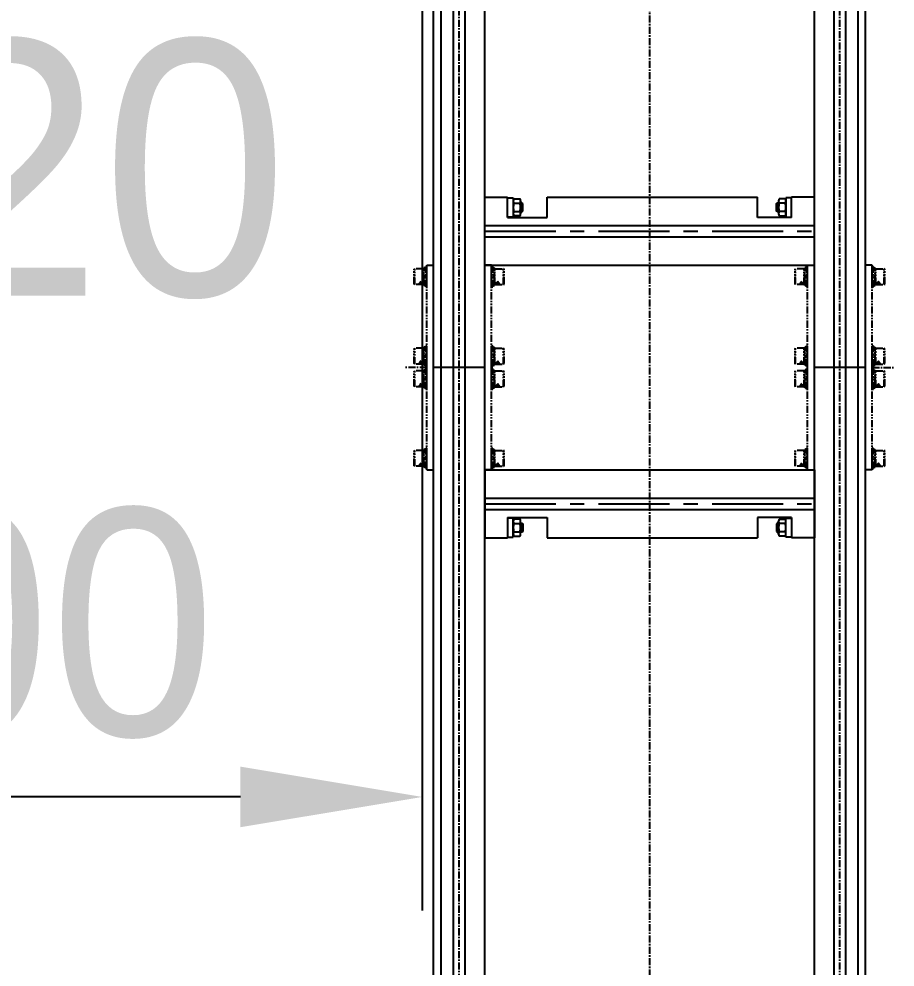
# Model space of a CAD drawing. Header units: inches. Extents: x 0 to 77285, y -118 to 40065.
# Drawn here: x 12608 to 13379, y 20453 to 21287 of the extents above; entities that cross this region are included whole.
import ezdxf

# ---------------------------------------------------------------- set-up
doc = ezdxf.new("R2010")
doc.units = ezdxf.units.IN
doc.header["$LTSCALE"] = 5
doc.header["$MEASUREMENT"] = 0
for name, pattern in [('CENTER', [2, 1.25, -0.25, 0.25, -0.25]), ('CENTERX2', [4, 2.5, -0.5, 0.5, -0.5]), ('PHANTOM', [2.5, 1.25, -0.25, 0.25, -0.25, 0.25, -0.25])]:
    doc.linetypes.add(name, pattern=pattern)
for name, color, linetype in [('11', 1, 'CENTER'), ('66', 6, 'PHANTOM'), ('B', 123, 'Continuous'), ('G', 231, 'Continuous')]:
    doc.layers.add(name, color=color, linetype=linetype)
doc.styles.add('SCI', font='')
doc.styles.get('SCI').set_extended_font_data('Gulim')
doc.dimstyles.new('SCH', dxfattribs={"dimtxt": 2.5, "dimasz": 2, "dimexe": 1.25, "dimexo": 0.625, "dimtad": 1, "dimdec": 8, "dimtxsty": 'SCI', "dimcen": 2.5, "dimclrd": 4, "dimclre": 4, "dimclrt": 7, "dimadec": 8, "dimazin": 2, "dimtfac": 1, "dimtdec": 8, "dimtmove": 0, "dimatfit": 3, "dimfxl": 1, "dimarcsym": 0})

# ---------------------------------------------------------------- blocks, each defined once
blk = doc.blocks.new('A$Cad09f717')
for p, q in [((0, 335), (0, 290)), ((-150, 290), (-150, 270)), ((-90, 290), (-150, 290)), ((-90, 0), (-90, 290)), ((90, 290), (150, 290)), ((90, 0), (90, 290)), ((150, 290), (150, 270)), ((-132, 270), (-150, 270)), ((-132, 270), (-150, 270)), ((-132.5, 270), (-149.5, 270)), ((-149.5, 270), (-149.5, 265)), ((-149.5, 270), (-149.5, 265)), ((-132.5, 265), (-132.5, 270)), ((-132.5, 265), (-132.5, 270)), ((-132, 270), (-132, 240)), ((132, 270), (150, 270)), ((132, 270), (132, 240)), ((132, 270), (150, 270)), ((132.5, 270), (149.5, 270)), ((132.5, 265), (132.5, 270)), ((132.5, 265), (132.5, 270)), ((149.5, 270), (149.5, 265)), ((149.5, 270), (149.5, 265)), ((-149.5, 265), (-132.5, 265)), ((-149.5, 265), (-132.5, 265)), ((-148.51, 264.42), (-148.51, 259.08)), ((-148.51, 264.42), (-148.51, 259.08)), ((-146.63, 265), (-135.37, 265)), ((-146.63, 265), (-135.37, 265)), ((-144.75, 264.42), (-144.75, 259.08)), ((-144.75, 264.42), (-144.75, 259.08)), ((-137.25, 264.42), (-137.25, 259.08)), ((-137.25, 264.42), (-137.25, 259.08)), ((-133.49, 259.08), (-133.49, 264.42)), ((-133.49, 259.08), (-133.49, 264.42)), ((149.5, 265), (132.5, 265)), ((149.5, 265), (132.5, 265)), ((133.49, 259.08), (133.49, 264.42)), ((133.49, 259.08), (133.49, 264.42)), ((146.63, 265), (135.37, 265)), ((146.63, 265), (135.37, 265)), ((137.25, 264.42), (137.25, 259.08)), ((137.25, 264.42), (137.25, 259.08)), ((144.75, 264.42), (144.75, 259.08)), ((144.75, 264.42), (144.75, 259.08)), ((148.51, 264.42), (148.51, 259.08)), ((148.51, 264.42), (148.51, 259.08)), ((-146.63, 258.5), (-135.37, 258.5)), ((-146.63, 258.5), (-135.37, 258.5)), ((-145, 257.28), (-145, 258.5)), ((-145, 257.28), (-145, 258.5)), ((-137, 257.28), (-145, 257.28)), ((-144.32, 256.6), (-145, 257.28)), ((-137, 257.28), (-145, 257.28)), ((-144.32, 256.6), (-145, 257.28)), ((-144.32, 258.5), (-144.32, 256.6)), ((-144.32, 258.5), (-144.32, 256.6)), ((-137.68, 256.6), (-144.32, 256.6)), ((-137.68, 256.6), (-144.32, 256.6)), ((-137.68, 258.5), (-137.68, 256.6)), ((-137.68, 258.5), (-137.68, 256.6)), ((-137, 257.28), (-137.68, 256.6)), ((-137, 257.28), (-137.68, 256.6)), ((-137, 258.5), (-137, 257.28)), ((-137, 258.5), (-137, 257.28)), ((146.63, 258.5), (135.37, 258.5)), ((146.63, 258.5), (135.37, 258.5)), ((137, 258.5), (137, 257.28)), ((137, 258.5), (137, 257.28)), ((137, 257.28), (145, 257.28)), ((137, 257.28), (137.68, 256.6)), ((137, 257.28), (145, 257.28)), ((137, 257.28), (137.68, 256.6)), ((137.68, 258.5), (137.68, 256.6)), ((137.68, 258.5), (137.68, 256.6)), ((137.68, 256.6), (144.32, 256.6)), ((137.68, 256.6), (144.32, 256.6)), ((144.32, 258.5), (144.32, 256.6)), ((144.32, 258.5), (144.32, 256.6)), ((144.32, 256.6), (145, 257.28)), ((144.32, 256.6), (145, 257.28)), ((145, 257.28), (145, 258.5)), ((145, 257.28), (145, 258.5)), ((-132, 240), (-150, 240)), ((-150, 55), (-150, 240)), ((132, 240), (150, 240)), ((150, 55), (150, 240)), ((-132, 55), (-150, 55)), ((-132, 20), (-132, 55)), ((132, 55), (150, 55)), ((132, 20), (132, 55)), ((-144.32, 33.4), (-145, 32.72)), ((-144.32, 33.4), (-145, 32.72)), ((-137.68, 33.4), (-144.32, 33.4)), ((-144.32, 31.5), (-144.32, 33.4)), ((-137.68, 33.4), (-144.32, 33.4)), ((-144.32, 31.5), (-144.32, 33.4)), ((-137, 32.72), (-137.68, 33.4)), ((-137.68, 31.5), (-137.68, 33.4)), ((-137, 32.72), (-137.68, 33.4)), ((-137.68, 31.5), (-137.68, 33.4)), ((137, 32.72), (137.68, 33.4)), ((137, 32.72), (137.68, 33.4)), ((137.68, 33.4), (144.32, 33.4)), ((137.68, 31.5), (137.68, 33.4)), ((137.68, 33.4), (144.32, 33.4)), ((137.68, 31.5), (137.68, 33.4)), ((144.32, 33.4), (145, 32.72)), ((144.32, 31.5), (144.32, 33.4)), ((144.32, 33.4), (145, 32.72)), ((144.32, 31.5), (144.32, 33.4)), ((-148.51, 25.58), (-148.51, 30.92)), ((-148.51, 25.58), (-148.51, 30.92)), ((-146.63, 31.5), (-135.37, 31.5)), ((-146.63, 31.5), (-135.37, 31.5)), ((-137, 32.72), (-145, 32.72)), ((-145, 32.72), (-145, 31.5)), ((-137, 32.72), (-145, 32.72)), ((-145, 32.72), (-145, 31.5)), ((-144.75, 25.58), (-144.75, 30.92)), ((-144.75, 25.58), (-144.75, 30.92)), ((-137.25, 25.58), (-137.25, 30.92)), ((-137.25, 25.58), (-137.25, 30.92)), ((-137, 31.5), (-137, 32.72)), ((-137, 31.5), (-137, 32.72)), ((-133.49, 30.92), (-133.49, 25.58)), ((-133.49, 30.92), (-133.49, 25.58)), ((133.49, 30.92), (133.49, 25.58)), ((133.49, 30.92), (133.49, 25.58)), ((146.63, 31.5), (135.37, 31.5)), ((146.63, 31.5), (135.37, 31.5)), ((137, 32.72), (145, 32.72)), ((137, 31.5), (137, 32.72)), ((137, 32.72), (145, 32.72)), ((137, 31.5), (137, 32.72)), ((137.25, 25.58), (137.25, 30.92)), ((137.25, 25.58), (137.25, 30.92)), ((144.75, 25.58), (144.75, 30.92)), ((144.75, 25.58), (144.75, 30.92)), ((145, 32.72), (145, 31.5)), ((145, 32.72), (145, 31.5)), ((148.51, 25.58), (148.51, 30.92)), ((148.51, 25.58), (148.51, 30.92)), ((-150, 0), (-150, 20)), ((-132, 20), (-150, 20)), ((-132, 20), (-150, 20)), ((-149.5, 25), (-132.5, 25)), ((-149.5, 20), (-149.5, 25)), ((-149.5, 25), (-132.5, 25)), ((-149.5, 20), (-149.5, 25)), ((-132.5, 20), (-149.5, 20)), ((-146.63, 25), (-135.37, 25)), ((-146.63, 25), (-135.37, 25)), ((-132.5, 25), (-132.5, 20)), ((-132.5, 25), (-132.5, 20)), ((132, 20), (150, 20)), ((132, 20), (150, 20)), ((149.5, 25), (132.5, 25)), ((132.5, 25), (132.5, 20)), ((149.5, 25), (132.5, 25)), ((132.5, 25), (132.5, 20)), ((132.5, 20), (149.5, 20)), ((146.63, 25), (135.37, 25)), ((146.63, 25), (135.37, 25)), ((149.5, 20), (149.5, 25)), ((149.5, 20), (149.5, 25)), ((150, 0), (150, 20)), ((-90, 0), (-150, 0)), ((0, 0), (0, -45)), ((90, 0), (150, 0))]:
    blk.add_line(p, q)
at = {"color": 252}
for p, q in [((-125, 0), (-125, 290)), ((-115, 0), (-115, 290)), ((115, 0), (115, 290)), ((125, 0), (125, 290))]:
    blk.add_line(p, q, dxfattribs=at)
for centre, radius, start, end in [((-146.63, 261.68), 3.32, 55.61575, 124.38425), ((-146.63, 261.68), 3.32, 55.61575, 124.38425), ((-146.63, 261.82), 3.32, 235.61575, 304.38425), ((-146.63, 261.82), 3.32, 235.61575, 304.38425), ((-141, 252.58), 12.42, 72.41205, 107.58795), ((-141, 252.58), 12.42, 72.41205, 107.58795), ((-141, 270.92), 12.42, 252.41205, 287.58795), ((-141, 270.92), 12.42, 252.41205, 287.58795), ((-135.37, 261.68), 3.32, 55.61575, 124.38425), ((-135.37, 261.68), 3.32, 55.61575, 124.38425), ((-135.37, 261.82), 3.32, 235.61575, 304.38425), ((-135.37, 261.82), 3.32, 235.61575, 304.38425), ((135.37, 261.68), 3.32, 55.61575, 124.38425), ((135.37, 261.68), 3.32, 55.61575, 124.38425), ((135.37, 261.82), 3.32, 235.61575, 304.38425), ((135.37, 261.82), 3.32, 235.61575, 304.38425), ((141, 252.58), 12.42, 72.41205, 107.58795), ((141, 252.58), 12.42, 72.41205, 107.58795), ((141, 270.92), 12.42, 252.41205, 287.58795), ((141, 270.92), 12.42, 252.41205, 287.58795), ((146.63, 261.68), 3.32, 55.61575, 124.38425), ((146.63, 261.68), 3.32, 55.61575, 124.38425), ((146.63, 261.82), 3.32, 235.61575, 304.38425), ((146.63, 261.82), 3.32, 235.61575, 304.38425), ((-146.63, 28.18), 3.32, 55.61575, 124.38425), ((-146.63, 28.18), 3.32, 55.61575, 124.38425), ((-146.63, 28.32), 3.32, 235.61575, 304.38425), ((-146.63, 28.32), 3.32, 235.61575, 304.38425), ((-141, 19.08), 12.42, 72.41205, 107.58795), ((-141, 19.08), 12.42, 72.41205, 107.58795), ((-141, 37.42), 12.42, 252.41205, 287.58795), ((-141, 37.42), 12.42, 252.41205, 287.58795), ((-135.37, 28.18), 3.32, 55.61575, 124.38425), ((-135.37, 28.18), 3.32, 55.61575, 124.38425), ((-135.37, 28.32), 3.32, 235.61575, 304.38425), ((-135.37, 28.32), 3.32, 235.61575, 304.38425), ((135.37, 28.18), 3.32, 55.61575, 124.38425), ((135.37, 28.18), 3.32, 55.61575, 124.38425), ((135.37, 28.32), 3.32, 235.61575, 304.38425), ((135.37, 28.32), 3.32, 235.61575, 304.38425), ((141, 19.08), 12.42, 72.41205, 107.58795), ((141, 19.08), 12.42, 72.41205, 107.58795), ((141, 37.42), 12.42, 252.41205, 287.58795), ((141, 37.42), 12.42, 252.41205, 287.58795), ((146.63, 28.18), 3.32, 55.61575, 124.38425), ((146.63, 28.18), 3.32, 55.61575, 124.38425), ((146.63, 28.32), 3.32, 235.61575, 304.38425), ((146.63, 28.32), 3.32, 235.61575, 304.38425)]:
    blk.add_arc(centre, radius, start, end)
at = {"layer": '11'}
for p, q in [((0, 341), (0, 361)), ((0, -51), (0, -71))]:
    blk.add_line(p, q, dxfattribs=at)
at = {"layer": '11', "linetype": 'CENTERX2', "ltscale": 5}
for p, q in [((-120, 0), (-120, 290)), ((120, 0), (120, 290))]:
    blk.add_line(p, q, dxfattribs=at)
at = {"layer": '66'}
for p, q in [((-86.5, 352), (-87, 351.5)), ((-87, 344), (-87, 351.5)), ((-73, 351.5), (-87, 351.5)), ((-73.5, 352), (-86.5, 352)), ((-73, 351.5), (-73.5, 352)), ((-73, 344), (-73, 351.5)), ((-16.5, 352), (-17, 351.5)), ((-17, 344), (-17, 351.5)), ((-3, 351.5), (-17, 351.5)), ((-3.5, 352), (-16.5, 352)), ((-3, 351.5), (-3.5, 352)), ((-3, 344), (-3, 351.5)), ((3.5, 352), (3, 351.5)), ((3, 344), (3, 351.5)), ((17, 351.5), (3, 351.5)), ((16.5, 352), (3.5, 352)), ((17, 351.5), (16.5, 352)), ((17, 344), (17, 351.5)), ((73.5, 352), (73, 351.5)), ((73, 344), (73, 351.5)), ((87, 351.5), (73, 351.5)), ((86.5, 352), (73.5, 352)), ((87, 351.5), (86.5, 352)), ((87, 344), (87, 351.5)), ((-87.81, 342), (-87.81, 343.5)), ((-72.19, 343.5), (-87.81, 343.5)), ((-87, 344), (-86.5, 343.5)), ((-73, 344), (-87, 344)), ((-81.12, 342), (-80, 343.5)), ((-80, 342), (-78.88, 343.5)), ((-73.9, 344.67), (-75.79, 346.82)), ((-73, 348.17), (-75.7, 346.24)), ((-73, 347.25), (-75.34, 345.57)), ((-73, 344.67), (-75.19, 347.16)), ((-73, 345.59), (-74.71, 347.53)), ((-73, 346.25), (-74.71, 345.02)), ((-73, 346.53), (-74.22, 347.9)), ((-73, 345.34), (-73.92, 344.67)), ((-73, 347.4), (-73.69, 348.17)), ((-73, 344), (-73.5, 343.5)), ((-72.19, 342), (-72.19, 343.5)), ((-17.81, 342), (-17.81, 343.5)), ((-2.19, 343.5), (-17.81, 343.5)), ((-17, 344), (-16.5, 343.5)), ((-3, 344), (-17, 344)), ((-11.12, 342), (-10, 343.5)), ((-10, 342), (-8.88, 343.5)), ((-3.9, 344.67), (-5.79, 346.82)), ((-3, 348.17), (-5.7, 346.24)), ((-3, 347.25), (-5.34, 345.57)), ((-3, 344.67), (-5.19, 347.16)), ((-3, 345.59), (-4.71, 347.53)), ((-3, 346.25), (-4.71, 345.02)), ((-3, 346.53), (-4.22, 347.9)), ((-3, 345.34), (-3.92, 344.67)), ((-3, 347.4), (-3.69, 348.17)), ((-3, 344), (-3.5, 343.5)), ((-2.19, 342), (-2.19, 343.5)), ((2.19, 342), (2.19, 343.5)), ((17.81, 343.5), (2.19, 343.5)), ((3, 344), (3.5, 343.5)), ((17, 344), (3, 344)), ((8.88, 342), (10, 343.5)), ((10, 342), (11.12, 343.5)), ((16.1, 344.67), (14.21, 346.82)), ((17, 348.17), (14.3, 346.24)), ((17, 347.25), (14.66, 345.57)), ((17, 344.67), (14.81, 347.16)), ((17, 345.59), (15.29, 347.53)), ((17, 346.25), (15.29, 345.02)), ((17, 346.53), (15.78, 347.9)), ((17, 345.34), (16.08, 344.67)), ((17, 347.4), (16.31, 348.17)), ((17, 344), (16.5, 343.5)), ((17.81, 342), (17.81, 343.5)), ((72.19, 342), (72.19, 343.5)), ((87.81, 343.5), (72.19, 343.5)), ((73, 344), (73.5, 343.5)), ((87, 344), (73, 344)), ((78.88, 342), (80, 343.5)), ((80, 342), (81.12, 343.5)), ((86.1, 344.67), (84.21, 346.82)), ((87, 348.17), (84.3, 346.24)), ((87, 347.25), (84.66, 345.57)), ((87, 344.67), (84.81, 347.16)), ((87, 345.59), (85.29, 347.53)), ((87, 346.25), (85.29, 345.02)), ((87, 346.53), (85.78, 347.9)), ((87, 345.34), (86.08, 344.67)), ((87, 347.4), (86.31, 348.17)), ((87, 344), (86.5, 343.5)), ((87.81, 342), (87.81, 343.5)), ((90, 341), (-90, 341)), ((-90, 341), (-90, 335)), ((90, 335), (-90, 335)), ((-71, 342), (-89, 342)), ((-89, 341), (-89, 342)), ((-71, 341), (-89, 341)), ((-71, 341), (-71, 342)), ((-1, 342), (-19, 342)), ((-19, 341), (-19, 342)), ((-1, 341), (-19, 341)), ((-1, 341), (-1, 342)), ((19, 342), (1, 342)), ((1, 341), (1, 342)), ((19, 341), (1, 341)), ((19, 341), (19, 342)), ((89, 342), (71, 342)), ((71, 341), (71, 342)), ((89, 341), (71, 341)), ((89, 341), (89, 342)), ((90, 341), (90, 335)), ((90, 290), (-90, 290)), ((-90, 284), (-90, 290)), ((90, 284), (-90, 284)), ((-71, 284), (-89, 284)), ((-89, 284), (-89, 283)), ((-71, 284), (-71, 283)), ((-1, 284), (-19, 284)), ((-19, 284), (-19, 283)), ((-1, 284), (-1, 283)), ((19, 284), (1, 284)), ((1, 284), (1, 283)), ((19, 284), (19, 283)), ((89, 284), (71, 284)), ((71, 284), (71, 283)), ((89, 284), (89, 283)), ((90, 284), (90, 290)), ((-71, 283), (-89, 283)), ((-87.81, 283), (-87.81, 281.5)), ((-72.19, 281.5), (-87.81, 281.5)), ((-87, 281), (-86.5, 281.5)), ((-87, 281), (-87, 273.5)), ((-73, 281), (-87, 281)), ((-81.12, 283), (-80, 281.5)), ((-80, 283), (-78.88, 281.5)), ((-73.9, 280.33), (-75.79, 278.18)), ((-73, 276.83), (-75.7, 278.76)), ((-73, 277.75), (-75.34, 279.43)), ((-73, 280.33), (-75.19, 277.84)), ((-73, 278.75), (-74.71, 279.98)), ((-73, 279.41), (-74.71, 277.47)), ((-73, 278.47), (-74.22, 277.1)), ((-73, 279.66), (-73.92, 280.33)), ((-73, 277.6), (-73.69, 276.83)), ((-73, 281), (-73.5, 281.5)), ((-73, 281), (-73, 273.5)), ((-72.19, 283), (-72.19, 281.5)), ((-1, 283), (-19, 283)), ((-17.81, 283), (-17.81, 281.5)), ((-2.19, 281.5), (-17.81, 281.5)), ((-17, 281), (-16.5, 281.5)), ((-17, 281), (-17, 273.5)), ((-3, 281), (-17, 281)), ((-11.12, 283), (-10, 281.5)), ((-10, 283), (-8.88, 281.5)), ((-3.9, 280.33), (-5.79, 278.18)), ((-3, 276.83), (-5.7, 278.76)), ((-3, 277.75), (-5.34, 279.43)), ((-3, 280.33), (-5.19, 277.84)), ((-3, 278.75), (-4.71, 279.98)), ((-3, 279.41), (-4.71, 277.47)), ((-3, 278.47), (-4.22, 277.1)), ((-3, 279.66), (-3.92, 280.33)), ((-3, 277.6), (-3.69, 276.83)), ((-3, 281), (-3.5, 281.5)), ((-3, 281), (-3, 273.5)), ((-2.19, 283), (-2.19, 281.5)), ((19, 283), (1, 283)), ((2.19, 283), (2.19, 281.5)), ((17.81, 281.5), (2.19, 281.5)), ((3, 281), (3.5, 281.5)), ((3, 281), (3, 273.5)), ((17, 281), (3, 281)), ((8.88, 283), (10, 281.5)), ((10, 283), (11.12, 281.5)), ((16.1, 280.33), (14.21, 278.18)), ((17, 276.83), (14.3, 278.76)), ((17, 277.75), (14.66, 279.43)), ((17, 280.33), (14.81, 277.84)), ((17, 278.75), (15.29, 279.98)), ((17, 279.41), (15.29, 277.47)), ((17, 278.47), (15.78, 277.1)), ((17, 279.66), (16.08, 280.33)), ((17, 277.6), (16.31, 276.83)), ((17, 281), (16.5, 281.5)), ((17, 281), (17, 273.5)), ((17.81, 283), (17.81, 281.5)), ((89, 283), (71, 283)), ((72.19, 283), (72.19, 281.5)), ((87.81, 281.5), (72.19, 281.5)), ((73, 281), (73.5, 281.5)), ((73, 281), (73, 273.5)), ((87, 281), (73, 281)), ((78.88, 283), (80, 281.5)), ((80, 283), (81.12, 281.5)), ((86.1, 280.33), (84.21, 278.18)), ((87, 276.83), (84.3, 278.76)), ((87, 277.75), (84.66, 279.43)), ((87, 280.33), (84.81, 277.84)), ((87, 278.75), (85.29, 279.98)), ((87, 279.41), (85.29, 277.47)), ((87, 278.47), (85.78, 277.1)), ((87, 279.66), (86.08, 280.33)), ((87, 277.6), (86.31, 276.83)), ((87, 281), (86.5, 281.5)), ((87, 281), (87, 273.5)), ((87.81, 283), (87.81, 281.5)), ((-86.5, 273), (-87, 273.5)), ((-73, 273.5), (-87, 273.5)), ((-73.5, 273), (-86.5, 273)), ((-73, 273.5), (-73.5, 273)), ((-16.5, 273), (-17, 273.5)), ((-3, 273.5), (-17, 273.5)), ((-3.5, 273), (-16.5, 273)), ((-3, 273.5), (-3.5, 273)), ((3.5, 273), (3, 273.5)), ((17, 273.5), (3, 273.5)), ((16.5, 273), (3.5, 273)), ((17, 273.5), (16.5, 273)), ((73.5, 273), (73, 273.5)), ((87, 273.5), (73, 273.5)), ((86.5, 273), (73.5, 273)), ((87, 273.5), (86.5, 273)), ((-86.5, 17), (-87, 16.5)), ((-73.5, 17), (-86.5, 17)), ((-73, 16.5), (-73.5, 17)), ((-16.5, 17), (-17, 16.5)), ((-3.5, 17), (-16.5, 17)), ((-3, 16.5), (-3.5, 17)), ((3.5, 17), (3, 16.5)), ((16.5, 17), (3.5, 17)), ((17, 16.5), (16.5, 17)), ((73.5, 17), (73, 16.5)), ((86.5, 17), (73.5, 17)), ((87, 16.5), (86.5, 17)), ((-87.81, 7), (-87.81, 8.5)), ((-72.19, 8.5), (-87.81, 8.5)), ((-87, 9), (-87, 16.5)), ((-73, 16.5), (-87, 16.5)), ((-87, 9), (-86.5, 8.5)), ((-73, 9), (-87, 9)), ((-81.12, 7), (-80, 8.5)), ((-80, 7), (-78.88, 8.5)), ((-73.9, 9.67), (-75.79, 11.82)), ((-73, 13.17), (-75.7, 11.24)), ((-73, 12.25), (-75.34, 10.57)), ((-73, 9.67), (-75.19, 12.16)), ((-73, 10.59), (-74.71, 12.53)), ((-73, 11.25), (-74.71, 10.02)), ((-73, 11.53), (-74.22, 12.9)), ((-73, 10.34), (-73.92, 9.67)), ((-73, 12.4), (-73.69, 13.17)), ((-73, 9), (-73.5, 8.5)), ((-73, 9), (-73, 16.5)), ((-72.19, 7), (-72.19, 8.5)), ((-17.81, 7), (-17.81, 8.5)), ((-2.19, 8.5), (-17.81, 8.5)), ((-17, 9), (-17, 16.5)), ((-3, 16.5), (-17, 16.5)), ((-17, 9), (-16.5, 8.5)), ((-3, 9), (-17, 9)), ((-11.12, 7), (-10, 8.5)), ((-10, 7), (-8.88, 8.5)), ((-3.9, 9.67), (-5.79, 11.82)), ((-3, 13.17), (-5.7, 11.24)), ((-3, 12.25), (-5.34, 10.57)), ((-3, 9.67), (-5.19, 12.16)), ((-3, 10.59), (-4.71, 12.53)), ((-3, 11.25), (-4.71, 10.02)), ((-3, 11.53), (-4.22, 12.9)), ((-3, 10.34), (-3.92, 9.67)), ((-3, 12.4), (-3.69, 13.17)), ((-3, 9), (-3.5, 8.5)), ((-3, 9), (-3, 16.5)), ((-2.19, 7), (-2.19, 8.5)), ((2.19, 7), (2.19, 8.5)), ((17.81, 8.5), (2.19, 8.5)), ((3, 9), (3, 16.5)), ((17, 16.5), (3, 16.5)), ((3, 9), (3.5, 8.5)), ((17, 9), (3, 9)), ((8.88, 7), (10, 8.5)), ((10, 7), (11.12, 8.5)), ((16.1, 9.67), (14.21, 11.82)), ((17, 13.17), (14.3, 11.24)), ((17, 12.25), (14.66, 10.57)), ((17, 9.67), (14.81, 12.16)), ((17, 10.59), (15.29, 12.53)), ((17, 11.25), (15.29, 10.02)), ((17, 11.53), (15.78, 12.9)), ((17, 10.34), (16.08, 9.67)), ((17, 12.4), (16.31, 13.17)), ((17, 9), (16.5, 8.5)), ((17, 9), (17, 16.5)), ((17.81, 7), (17.81, 8.5)), ((72.19, 7), (72.19, 8.5)), ((87.81, 8.5), (72.19, 8.5)), ((73, 9), (73, 16.5)), ((87, 16.5), (73, 16.5)), ((73, 9), (73.5, 8.5)), ((87, 9), (73, 9)), ((78.88, 7), (80, 8.5)), ((80, 7), (81.12, 8.5)), ((86.1, 9.67), (84.21, 11.82)), ((87, 13.17), (84.3, 11.24)), ((87, 12.25), (84.66, 10.57)), ((87, 9.67), (84.81, 12.16)), ((87, 10.59), (85.29, 12.53)), ((87, 11.25), (85.29, 10.02)), ((87, 11.53), (85.78, 12.9)), ((87, 10.34), (86.08, 9.67)), ((87, 12.4), (86.31, 13.17)), ((87, 9), (86.5, 8.5)), ((87, 9), (87, 16.5)), ((87.81, 7), (87.81, 8.5)), ((90, 6), (-90, 6)), ((-90, 6), (-90, 0)), ((90, 0), (-90, 0)), ((-71, 7), (-89, 7)), ((-89, 6), (-89, 7)), ((-71, 6), (-89, 6)), ((-71, 6), (-71, 7)), ((-1, 7), (-19, 7)), ((-19, 6), (-19, 7)), ((-1, 6), (-19, 6)), ((-1, 6), (-1, 7)), ((19, 7), (1, 7)), ((1, 6), (1, 7)), ((19, 6), (1, 6)), ((19, 6), (19, 7)), ((89, 7), (71, 7)), ((71, 6), (71, 7)), ((89, 6), (71, 6)), ((89, 6), (89, 7)), ((90, 6), (90, 0)), ((90, -45), (-90, -45)), ((-90, -51), (-90, -45)), ((90, -51), (90, -45)), ((90, -51), (-90, -51)), ((-71, -51), (-89, -51)), ((-89, -51), (-89, -52)), ((-71, -52), (-89, -52)), ((-87.81, -52), (-87.81, -53.5)), ((-72.19, -53.5), (-87.81, -53.5)), ((-87, -54), (-86.5, -53.5)), ((-87, -54), (-87, -61.5)), ((-73, -54), (-87, -54)), ((-81.12, -52), (-80, -53.5)), ((-80, -52), (-78.88, -53.5)), ((-73.9, -54.67), (-75.79, -56.82)), ((-73, -58.17), (-75.7, -56.24)), ((-73, -57.25), (-75.34, -55.57)), ((-73, -54.67), (-75.19, -57.16)), ((-73, -56.25), (-74.71, -55.02)), ((-73, -55.59), (-74.71, -57.53)), ((-73, -56.53), (-74.22, -57.9)), ((-73, -55.34), (-73.92, -54.67)), ((-73, -57.4), (-73.69, -58.17)), ((-73, -54), (-73.5, -53.5)), ((-73, -54), (-73, -61.5)), ((-72.19, -52), (-72.19, -53.5)), ((-71, -51), (-71, -52)), ((-1, -51), (-19, -51)), ((-19, -51), (-19, -52)), ((-1, -52), (-19, -52)), ((-17.81, -52), (-17.81, -53.5)), ((-2.19, -53.5), (-17.81, -53.5)), ((-17, -54), (-16.5, -53.5)), ((-17, -54), (-17, -61.5)), ((-3, -54), (-17, -54)), ((-11.12, -52), (-10, -53.5)), ((-10, -52), (-8.88, -53.5)), ((-3.9, -54.67), (-5.79, -56.82)), ((-3, -58.17), (-5.7, -56.24)), ((-3, -57.25), (-5.34, -55.57)), ((-3, -54.67), (-5.19, -57.16)), ((-3, -56.25), (-4.71, -55.02)), ((-3, -55.59), (-4.71, -57.53)), ((-3, -56.53), (-4.22, -57.9)), ((-3, -55.34), (-3.92, -54.67)), ((-3, -57.4), (-3.69, -58.17)), ((-3, -54), (-3.5, -53.5)), ((-3, -54), (-3, -61.5)), ((-2.19, -52), (-2.19, -53.5)), ((-1, -51), (-1, -52)), ((19, -51), (1, -51)), ((1, -51), (1, -52)), ((19, -52), (1, -52)), ((2.19, -52), (2.19, -53.5)), ((17.81, -53.5), (2.19, -53.5)), ((3, -54), (3.5, -53.5)), ((3, -54), (3, -61.5)), ((17, -54), (3, -54)), ((8.88, -52), (10, -53.5)), ((10, -52), (11.12, -53.5)), ((16.1, -54.67), (14.21, -56.82)), ((17, -58.17), (14.3, -56.24)), ((17, -57.25), (14.66, -55.57)), ((17, -54.67), (14.81, -57.16)), ((17, -56.25), (15.29, -55.02)), ((17, -55.59), (15.29, -57.53)), ((17, -56.53), (15.78, -57.9)), ((17, -55.34), (16.08, -54.67)), ((17, -57.4), (16.31, -58.17)), ((17, -54), (16.5, -53.5)), ((17, -54), (17, -61.5)), ((17.81, -52), (17.81, -53.5)), ((19, -51), (19, -52)), ((89, -51), (71, -51)), ((71, -51), (71, -52)), ((89, -52), (71, -52)), ((72.19, -52), (72.19, -53.5)), ((87.81, -53.5), (72.19, -53.5)), ((73, -54), (73.5, -53.5)), ((73, -54), (73, -61.5)), ((87, -54), (73, -54)), ((78.88, -52), (80, -53.5)), ((80, -52), (81.12, -53.5)), ((86.1, -54.67), (84.21, -56.82)), ((87, -58.17), (84.3, -56.24)), ((87, -57.25), (84.66, -55.57)), ((87, -54.67), (84.81, -57.16)), ((87, -56.25), (85.29, -55.02)), ((87, -55.59), (85.29, -57.53)), ((87, -56.53), (85.78, -57.9)), ((87, -55.34), (86.08, -54.67)), ((87, -57.4), (86.31, -58.17)), ((87, -54), (86.5, -53.5)), ((87, -54), (87, -61.5)), ((87.81, -52), (87.81, -53.5)), ((89, -51), (89, -52)), ((-86.5, -62), (-87, -61.5)), ((-73, -61.5), (-87, -61.5)), ((-73.5, -62), (-86.5, -62)), ((-73, -61.5), (-73.5, -62)), ((-16.5, -62), (-17, -61.5)), ((-3, -61.5), (-17, -61.5)), ((-3.5, -62), (-16.5, -62)), ((-3, -61.5), (-3.5, -62)), ((3.5, -62), (3, -61.5)), ((17, -61.5), (3, -61.5)), ((16.5, -62), (3.5, -62)), ((17, -61.5), (16.5, -62)), ((73.5, -62), (73, -61.5)), ((87, -61.5), (73, -61.5)), ((86.5, -62), (73.5, -62)), ((87, -61.5), (86.5, -62))]:
    blk.add_line(p, q, dxfattribs=at)
blk = doc.blocks.new('A$C8e4350b7')
for p, q in [((7340, 190), (180, 190)), ((7340, 145), (180, 145)), ((7340, -145), (180, -145)), ((7340, -190), (180, -190))]:
    blk.add_line(p, q)
at = {"layer": '11'}
for p, q in [((7340, 167.5), (180, 167.5)), ((180, 0), (7340, 0)), ((7340, -167.5), (180, -167.5))]:
    blk.add_line(p, q, dxfattribs=at)
at = {"layer": 'B'}
for p, q in [((7340, 172.65), (180, 172.65)), ((7340, 162.35), (180, 162.35)), ((7340, -162.35), (180, -162.35)), ((7340, -172.65), (180, -172.65))]:
    blk.add_line(p, q, dxfattribs=at)
at = {"layer": 'G'}
for p, q in [((7340, 183.5), (180, 183.5)), ((7340, -183.5), (180, -183.5))]:
    blk.add_line(p, q, dxfattribs=at)
blk.add_blockref('A$Cad09f717', (2010, -145))
blk = doc.blocks.new('*D389')
at = {"color": 4, "lineweight": -2, "transparency": 16777216}
for p, q in [((12102.65, 21680.55), (11199.34, 21680.55)), ((11299.34, 21520.55), (11299.34, 16855.55)), ((12922.66, 16695.55), (11199.34, 16695.55))]:
    blk.add_line(p, q, dxfattribs=at)
at = {"color": 4, "transparency": 16777216}
for points in [[(11272.67, 21520.55), (11326.01, 21520.55), (11299.34, 21680.55)], [(11272.67, 16855.55), (11326.01, 16855.55), (11299.34, 16695.55)]]:
    blk.add_solid(points, dxfattribs=at)
at = {"layer": 'Defpoints', "color": 0, "transparency": 16777216}
for p in [(12152.65, 21680.55), (11299.34, 16695.55), (12972.66, 16695.55)]:
    blk.add_point(p, dxfattribs=at)
at = {"color": 7, "transparency": 16777216, "insert": (11146.68, 19188.05), "char_height": 200, "attachment_point": 5, "rotation": 90, "style": 'SCI'}
blk.add_mtext('4985', dxfattribs=at)
blk = doc.blocks.new('*D395')
at = {"color": 4, "lineweight": -2, "transparency": 16777216}
for p, q in [((12910.15, 22980.55), (10205.36, 22980.55)), ((10305.36, 22820.55), (10305.36, 15530.55)), ((12910.65, 15370.55), (10205.36, 15370.55))]:
    blk.add_line(p, q, dxfattribs=at)
at = {"color": 4, "transparency": 16777216}
for points in [[(10278.69, 22820.55), (10332.03, 22820.55), (10305.36, 22980.55)], [(10278.69, 15530.55), (10332.03, 15530.55), (10305.36, 15370.55)]]:
    blk.add_solid(points, dxfattribs=at)
at = {"layer": 'Defpoints', "color": 0, "transparency": 16777216}
for p in [(12960.15, 22980.55), (10305.36, 15370.55), (12960.65, 15370.55)]:
    blk.add_point(p, dxfattribs=at)
at = {"color": 7, "transparency": 16777216, "insert": (10152.56, 19175.55), "char_height": 200, "attachment_point": 5, "rotation": 90, "style": 'SCI'}
blk.add_mtext('7610', dxfattribs=at)
blk = doc.blocks.new('*D396')
at = {"color": 4, "lineweight": -2, "transparency": 16777216}
for p, q in [((12162.65, 21428.05), (12162.65, 20502.46)), ((12962.65, 21434.73), (12962.65, 20502.46)), ((12802.65, 20602.46), (12322.65, 20602.46))]:
    blk.add_line(p, q, dxfattribs=at)
at = {"color": 4, "transparency": 16777216}
for points in [[(12322.65, 20629.13), (12322.65, 20575.8), (12162.65, 20602.46)], [(12802.65, 20629.13), (12802.65, 20575.8), (12962.65, 20602.46)]]:
    blk.add_solid(points, dxfattribs=at)
at = {"layer": 'Defpoints', "color": 0, "transparency": 16777216}
for p in [(12162.65, 21478.05), (12962.65, 21484.73), (12162.65, 20602.46)]:
    blk.add_point(p, dxfattribs=at)
at = {"color": 7, "transparency": 16777216, "insert": (12562.65, 20754.99), "char_height": 200, "attachment_point": 5, "style": 'SCI'}
blk.add_mtext('800', dxfattribs=at)
blk = doc.blocks.new('*D419')
at = {"color": 4, "lineweight": -2, "transparency": 16777216}
for p, q in [((12901.33, 26433.05), (8765.28, 26433.05)), ((8865.28, 26273.05), (8865.28, 15530.55)), ((12910.65, 15370.55), (8765.28, 15370.55))]:
    blk.add_line(p, q, dxfattribs=at)
at = {"color": 4, "transparency": 16777216}
for points in [[(8838.61, 26273.05), (8891.95, 26273.05), (8865.28, 26433.05)], [(8838.61, 15530.55), (8891.95, 15530.55), (8865.28, 15370.55)]]:
    blk.add_solid(points, dxfattribs=at)
at = {"layer": 'Defpoints', "color": 0, "transparency": 16777216}
for p in [(12951.33, 26433.05), (8865.28, 15370.55), (12960.65, 15370.55)]:
    blk.add_point(p, dxfattribs=at)
at = {"color": 7, "transparency": 16777216, "insert": (8700.23, 20901.8), "char_height": 200, "attachment_point": 5, "rotation": 90, "style": 'SCI'}
blk.add_mtext('11062,5', dxfattribs=at)

msp = doc.modelspace()

# ---------------------------------------------------------------- block references
at = {"rotation": 270}
msp.add_blockref('A$C8e4350b7', (13162.6497809, 22990.55047629), dxfattribs=at)

# ---------------------------------------------------------------- texts
at = {"color": 2, "style": 'SCI'}
msp.add_text('FL+920', height=225, dxfattribs=at).set_placement((11838.08598466, 21043.92249667, -0.00000001))

# ---------------------------------------------------------------- dimensions: what is measured, and where the dimension line sits
for base, p1, p2, picture, middle in [((8865.2812807637, 15370.550476295), (12951.3292728223, 26433.0504762968), (12960.649780898, 15370.550476295), '*D419', (8700.2346762364, 20901.8004762959)), ((10305.3608523181, 15370.550476295), (12960.1497808979, 22980.550476295), (12960.649780898, 15370.550476295), '*D395', (10152.5645806803, 19175.550476295)), ((11299.3415557895, 16695.5504762947), (12152.6504290972, 21680.5504762948), (12972.6615604257, 16695.5504762947), '*D389', (11146.678439944, 19188.0504762948))]:
    dim = msp.add_linear_dim(base=base, p1=p1, p2=p2, angle=90, dimstyle='SCH', override={"dimscale": 80})
    dim.commit()
    dim.dimension.update_dxf_attribs({"geometry": picture, "text_midpoint": middle})
dim = msp.add_linear_dim(base=(12162.6504290972, 20602.4632267515), p1=(12962.6504290972, 21484.7299682191), p2=(12162.6504290972, 21478.0504762948), dimstyle='SCH', override={"dimscale": 80})
dim.commit()
dim.dimension.update_dxf_attribs({"geometry": '*D396', "text_midpoint": (12562.6504290972, 20754.9931868048)})

doc.saveas('drawing.dxf')
